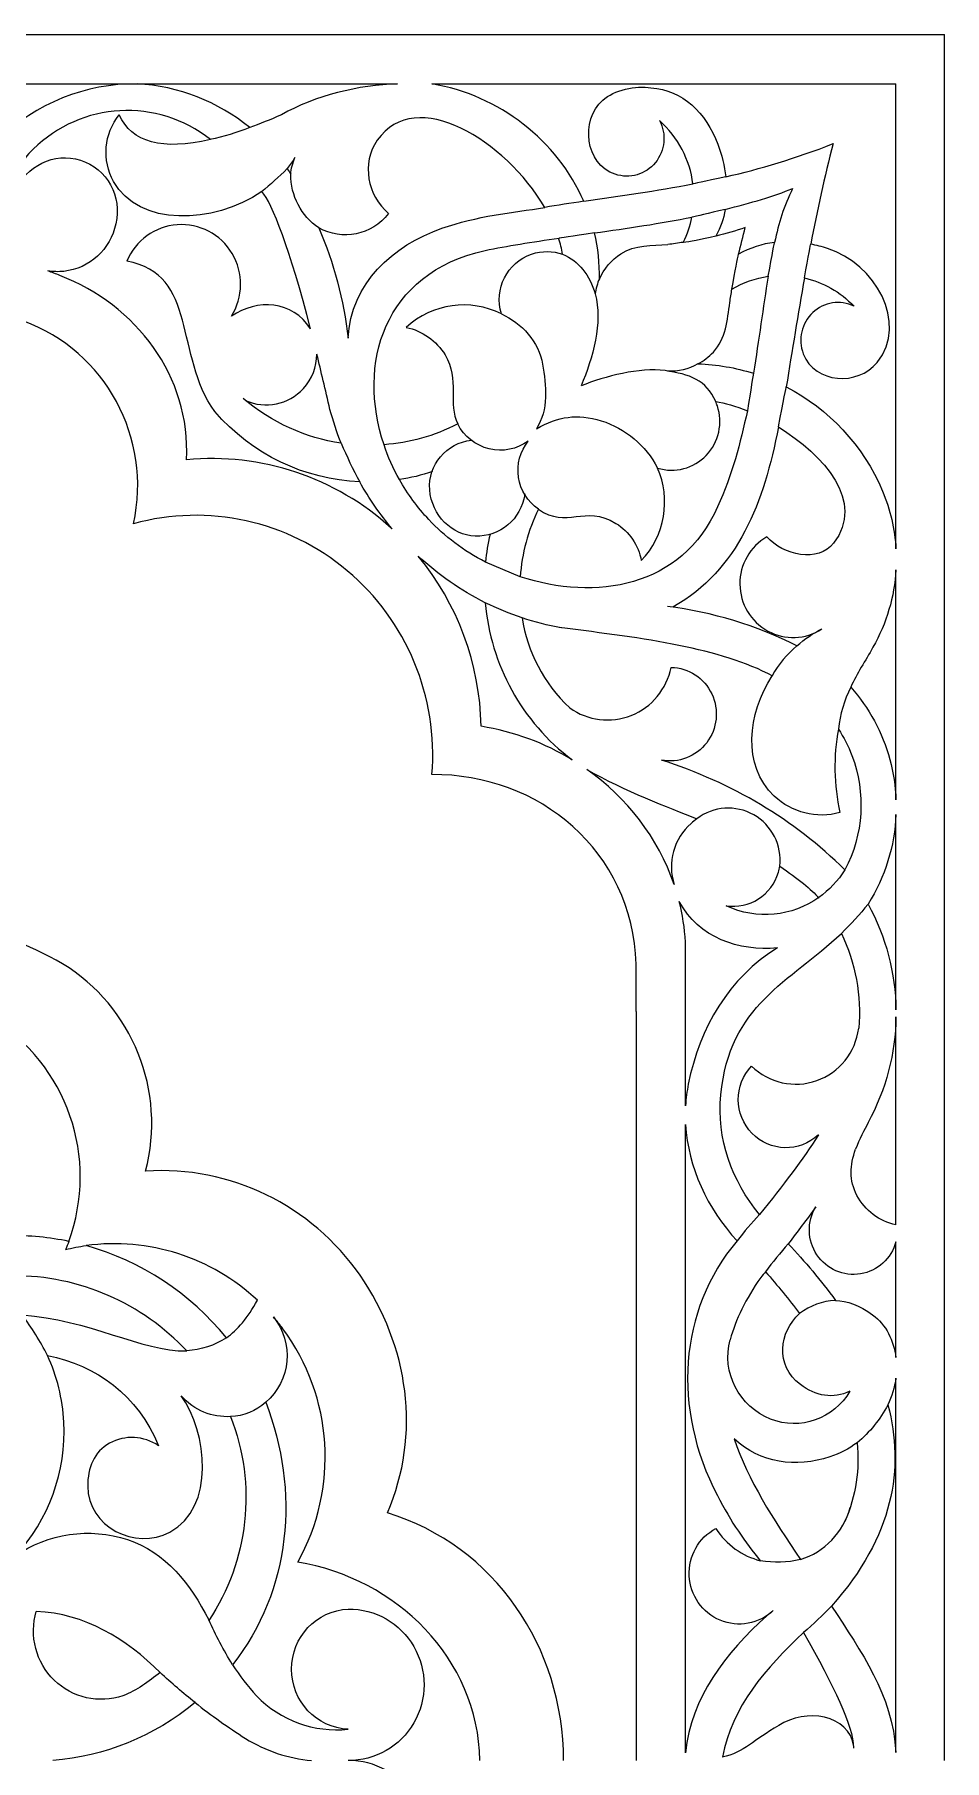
# Model space of a CAD drawing. Header units: millimetres. Extents: x -246 to 355, y -193 to 290.
# Drawn here: x 67.6 to 119.8, y -81.5 to 17.5 of the extents above; entities that cross this region are included whole.
import ezdxf

# ---------------------------------------------------------------- set-up
doc = ezdxf.new("R2010")
doc.units = ezdxf.units.MM
doc.header["$MEASUREMENT"] = 0
doc.layers.add('layer 1', color=7, linetype='Continuous')

msp = doc.modelspace()

# ---------------------------------------------------------------- linework, layer by layer
at = {"layer": 'layer 1', "color": 250, "lineweight": 9}
for points in [[(49.8001, 17.5243), (49.8001, 17.5243), (119.8114, 17.5243), (119.8114, 17.5243)], [(119.8114, -81.4749), (119.8114, -81.4749), (119.8114, 17.5243), (119.8114, 17.5243)], [(64.1311, 14.6922), (64.1311, 14.6922), (88.4579, 14.6922), (88.4579, 14.6922)], [(90.4212, 14.6922), (90.4212, 14.6922), (117.0308, 14.6922), (117.0308, 14.6922)], [(99.1378, 7.9569), (97.6097, 11.4267), (94.2805, 14.0573), (90.4212, 14.6922)], [(117.0308, -11.9823), (117.0308, -11.9823), (117.0308, 14.6922), (117.0308, 14.6922)], [(77.7272, 11.5012), (74.96, 10.8577), (73.2153, 11.33), (72.4931, 12.9181)], [(107.2786, 9.3609), (109.2351, 9.8153), (111.26, 10.4122), (113.4223, 11.2656)], [(113.4223, 11.2656), (112.9299, 9.367), (112.5139, 7.439), (112.1415, 5.4996)], [(82.5693, 10.4722), (82.4352, 10.2486), (82.2846, 10.0346), (82.1198, 9.8309)], [(82.3278, 9.5066), (82.3571, 9.8349), (82.4371, 10.1609), (82.5693, 10.4722)], [(82.1315, 9.8135), (82.1276, 9.8193), (82.1236, 9.8252), (82.1198, 9.8309)], [(82.1315, 9.8135), (82.1978, 9.7117), (82.2632, 9.6093), (82.3277, 9.5066)], [(99.1378, 7.9569), (101.2284, 8.2645), (103.2831, 8.5484), (105.3933, 8.9596)], [(83.4663, 0.6343), (82.3046, 5.1946), (81.2477, 7.865), (80.68, 8.5216)], [(99.7495, 6.142), (101.6055, 6.4071), (103.5526, 6.6897), (105.3323, 7.0539)], [(104.8333, 5.6039), (105.0772, 6.0923), (105.234, 6.5365), (105.3323, 7.0539)], [(107.2374, 7.4912), (107.1443, 6.942), (106.9812, 6.4764), (106.7096, 5.9646)], [(100.0262, 3.4854), (100.051, 4.3957), (99.9537, 5.286), (99.7495, 6.142)], [(97.9119, 4.9226), (97.8625, 5.2257), (97.7874, 5.5325), (97.6893, 5.8401)], [(104.8333, 5.6039), (104.5396, 5.558), (104.2448, 5.5156), (103.949, 5.4754)], [(110.0694, 5.5974), (109.3533, 5.5143), (108.6573, 5.2984), (108.0106, 4.9204)], [(69.0927, 3.7045), (68.8718, 3.7915), (68.6433, 3.8786), (68.4081, 3.9662)], [(77.9737, -4.1002), (75.658, -0.8877), (77.0224, 3.788), (72.936, 4.5196)], [(76.3528, -6.8642), (76.6023, -2.0771), (73.4661, 2.0103), (69.0927, 3.7045)], [(107.6222, 2.9195), (108.2693, 3.2952), (108.9996, 3.5585), (109.7052, 3.6587)], [(109.7052, 3.6587), (109.4067, 1.8652), (109.1797, 0.0057), (108.8527, -1.9063)], [(111.7843, 3.5677), (111.412, 1.4821), (111.0772, -0.6099), (110.7393, -2.6865)], [(107.505, 2.1492), (107.5411, 2.4064), (107.5803, 2.6633), (107.6222, 2.9195)], [(73.3154, -10.537), (74.4015, -5.6133), (71.7056, -0.6392), (67.0184, 1.0811)], [(84.5763, -3.9783), (84.3171, -2.8485), (84.0679, -1.7953), (83.8289, -0.8185)], [(105.6728, -1.3651), (106.7688, -1.3998), (107.8367, -1.5857), (108.8527, -1.9063)], [(85.2197, -5.9132), (83.1901, -5.6122), (81.2382, -4.7487), (79.6035, -3.3507)], [(106.6982, -3.533), (107.2138, -3.6023), (107.8406, -3.7889), (108.5089, -4.0687)], [(86.2819, -8.1367), (83.1418, -8.0004), (80.12, -6.5853), (77.9737, -4.1002)], [(85.2197, -5.9132), (84.9703, -5.284), (84.7551, -4.6381), (84.5763, -3.9783)], [(91.9024, -4.8158), (90.549, -5.5126), (89.1349, -5.8933), (87.6779, -6.0023)], [(110.2896, -4.9871), (109.4644, -9.2797), (108.0133, -13.1863), (104.2408, -15.325)], [(90.4557, -7.5478), (89.8333, -7.7562), (89.2021, -7.9092), (88.5684, -8.0085)], [(88.1501, -10.8323), (87.4491, -9.9979), (86.823, -9.0948), (86.2819, -8.1367)], [(95.7473, -8.8237), (95.7459, -8.8352), (95.7443, -8.8466), (95.7428, -8.858)], [(96.5303, -9.6968), (95.9337, -10.928), (95.5823, -12.251), (95.4865, -13.5762)], [(93.7543, -11.1504), (93.6338, -11.6782), (93.5481, -12.2084), (93.496, -12.7379)], [(93.2436, -22.1549), (93.179, -18.5584), (91.8927, -15.1186), (89.638, -12.3951)], [(93.4819, -15.0649), (92.0776, -14.3627), (90.7865, -13.4594), (89.638, -12.3951)], [(117.0308, -13.1778), (116.9398, -14.723), (116.4957, -16.2465), (115.7064, -17.6213)], [(117.0308, -26.3683), (117.0308, -26.3683), (117.0308, -13.1779), (117.0308, -13.1779)], [(93.4819, -15.0649), (93.7855, -18.595), (95.5601, -21.9028), (98.4742, -24.0806)], [(111.3551, -17.5441), (109.0357, -16.3786), (106.5023, -15.5995), (103.9312, -15.2849)], [(97.8369, -16.5004), (97.0675, -16.3668), (96.3177, -16.1775), (95.5911, -15.9368)], [(95.5911, -15.9368), (95.9093, -17.8684), (96.8091, -19.6871), (98.3247, -21.0973)], [(109.9748, -19.2767), (106.9082, -17.662), (102.7513, -17.1163), (97.726, -16.4957)], [(111.3551, -17.5441), (111.7984, -17.1454), (112.2789, -16.8135), (112.7801, -16.5719)], [(115.7064, -17.6213), (115.2911, -18.4167), (114.7765, -19.1108), (114.4437, -19.9126)], [(98.4742, -24.0806), (96.8978, -23.1226), (95.121, -22.4575), (93.2436, -22.1549)], [(104.3135, -31.2332), (103.3957, -28.5393), (101.6071, -26.2533), (99.306, -24.6264)], [(99.306, -24.6264), (101.4788, -25.8745), (103.942, -26.7851), (105.6153, -27.4684)], [(114.1043, -30.3917), (111.1654, -27.4987), (107.6588, -25.4001), (103.5845, -24.0955)], [(102.1335, -35.7968), (101.9526, -29.318), (96.5523, -24.8615), (90.4284, -24.9282)], [(117.0308, -27.2066), (116.9581, -29.0177), (116.4138, -30.7963), (115.4281, -32.3525)], [(117.0308, -38.4235), (117.0308, -38.4235), (117.0308, -27.2067), (117.0308, -27.2067)], [(110.3737, -30.1772), (111.432, -30.8979), (112.1686, -31.5195), (112.6227, -32.0033)], [(104.9672, -34.5315), (104.9159, -33.7292), (104.7911, -32.9495), (104.5999, -32.1974)], [(110.2414, -34.8653), (108.0171, -35.0779), (105.7147, -34.2924), (104.5999, -32.1974)], [(115.4281, -32.3525), (116.4586, -34.2291), (116.9989, -36.3181), (117.0308, -38.4235)], [(104.9672, -43.919), (104.9672, -43.919), (104.9672, -34.5315), (104.9672, -34.5315)], [(113.9023, -34.0312), (114.715, -35.725), (115.055, -37.6083), (114.8936, -39.4735)], [(74.0064, -47.6705), (75.2101, -43.0773), (73.2704, -38.2318), (69.2466, -35.7808)], [(102.1335, -38.5228), (102.1335, -38.5228), (102.1335, -35.7968), (102.1335, -35.7968)], [(102.1335, -38.5228), (102.1335, -38.5228), (102.1335, -81.4749), (102.1335, -81.4749)], [(69.5987, -51.7005), (71.3658, -46.9258), (69.5106, -41.516), (65.135, -38.8915)], [(117.0308, -38.8218), (116.9992, -40.9022), (116.4708, -42.9866), (115.4285, -44.8863)], [(117.0308, -50.7513), (117.0308, -50.7513), (117.0308, -38.8217), (117.0308, -38.8217)], [(104.9672, -81.034), (104.9672, -81.034), (104.9672, -44.9885), (104.9672, -44.9885)], [(104.9672, -44.9886), (105.1084, -47.4527), (106.2128, -49.8237), (107.9169, -51.667)], [(115.4285, -44.8863), (115.2479, -45.2981), (114.9203, -45.8637), (114.7173, -46.4086)], [(112.5856, -45.5884), (111.7004, -46.9878), (110.5611, -48.4898), (109.2118, -50.1598)], [(112.4279, -49.7158), (111.9252, -50.4273), (111.3998, -51.1334), (110.8532, -51.834)], [(80.418, -55.0794), (77.7848, -52.6182), (74.183, -51.4532), (70.5982, -51.9442)], [(78.6469, -57.2336), (76.5687, -54.6734), (73.7528, -52.8238), (70.5982, -51.9442)], [(107.9169, -51.667), (104.5611, -55.6575), (104.1843, -61.3101), (106.7933, -66.2669)], [(110.8532, -51.834), (111.8098, -52.8585), (112.7328, -53.945), (113.5589, -55.0843)], [(117.0308, -58.356), (117.0308, -58.356), (117.0308, -51.7257), (117.0308, -51.7257)], [(109.5514, -53.4452), (109.4613, -53.553), (109.3707, -53.6608), (109.2797, -53.7684)], [(109.5514, -53.4452), (110.2419, -54.2276), (110.9009, -55.0286), (111.5048, -55.8454)], [(109.2797, -53.7684), (108.4081, -55.0016), (107.8418, -56.1894), (107.522, -57.3426)], [(78.6469, -57.2336), (79.2727, -56.7783), (79.8621, -56.0858), (80.418, -55.0794)], [(66.9322, -55.9227), (70.697, -56.1446), (73.7936, -58.0384), (76.3678, -57.9806)], [(81.3322, -56.0322), (82.5334, -57.5104), (82.3384, -59.6907), (80.8944, -60.9268)], [(117.0308, -59.5483), (116.9482, -60.0867), (116.7908, -60.6016), (116.569, -61.0808)], [(117.0308, -81.0145), (117.0308, -81.0145), (117.0308, -59.5482), (117.0308, -59.5482)], [(78.8777, -61.7481), (77.84, -61.8135), (76.7854, -61.4065), (76.0511, -60.553)], [(80.8944, -60.9268), (82.8576, -66.0055), (82.3569, -71.7426), (78.9923, -75.9808)], [(116.569, -61.0808), (117.5229, -64.6945), (116.9066, -68.6064), (113.3356, -72.6153)], [(78.8777, -61.7481), (80.4164, -65.6635), (79.9027, -70.035), (77.6384, -73.4395)], [(107.7552, -63.0332), (108.5297, -65.377), (110.0056, -67.6443), (111.5577, -69.9495)], [(114.7993, -63.2535), (114.9521, -64.7449), (114.7556, -66.2573), (114.0971, -67.7765)], [(106.7933, -66.2669), (107.5659, -67.8022), (108.3988, -68.983), (109.2537, -70.0153)], [(97.9721, -81.4749), (97.9764, -74.9856), (94.0089, -69.1477), (87.8691, -67.2712)], [(111.5577, -69.9495), (112.9335, -69.5167), (114.0172, -68.4012), (114.4051, -66.9671)], [(93.1753, -81.4749), (93.0744, -75.6232), (88.3786, -71.0178), (82.7297, -70.1007)], [(74.8656, -76.4529), (72.8786, -74.4828), (70.5212, -73.0409), (67.7383, -72.9225)], [(109.6362, -73.1723), (107.2638, -75.2992), (105.2796, -77.8638), (104.9672, -81.034)], [(109.9946, -72.8817), (109.8776, -72.9786), (109.7581, -73.0754), (109.6362, -73.1723)], [(113.3356, -72.6153), (115.0513, -75.2708), (116.8184, -77.6708), (117.0308, -81.0145)], [(77.6251, -73.4079), (77.6296, -73.4184), (77.6339, -73.429), (77.6384, -73.4395)], [(111.7337, -74.1341), (109.5922, -76.142), (107.5993, -78.4157), (107.0847, -81.2811)], [(111.7337, -74.1341), (113.4755, -77.2359), (114.5773, -79.4698), (114.5946, -80.7604)], [(74.8462, -76.4338), (74.1737, -76.9519), (73.5035, -77.474), (72.7094, -77.7587)], [(76.846, -78.1553), (74.4901, -80.1058), (71.6366, -81.2465), (68.6976, -81.4749)], [(76.846, -78.1553), (77.7725, -78.8909), (78.7374, -79.5768), (79.7366, -80.2099)], [(79.7366, -80.2099), (80.8813, -80.9239), (82.1751, -81.3571), (83.5148, -81.4749)], [(85.7329, -81.4749), (85.7329, -81.4749), (85.6261, -81.4749), (85.6261, -81.4749)]]:
    msp.add_open_spline(points, degree=3, dxfattribs=at)
for points, knots in [([(79.9754, 12.1862), (78.1635, 13.6784), (75.9088, 14.5723), (73.5211, 14.6922), (73.5211, 14.6922), (70.568, 14.7201), (67.722, 13.5753), (65.5942, 11.5034)], [0, 0, 0, 0, 0.3333333, 0.3333333, 0.3333333, 0.3333333, 1, 1, 1, 1]), ([(77.7272, 11.5012), (74.6776, 13.9194), (70.3297, 13.6799), (67.5574, 10.9412), (67.5574, 10.9412), (66.8637, 10.3337), (66.4932, 9.4312), (66.5573, 8.5052), (66.5573, 8.5052), (67.1334, 10.0056), (68.762, 10.7957), (70.279, 10.3105), (70.279, 10.3105), (71.7959, 9.8253), (72.6798, 8.2317), (72.2987, 6.6688), (72.2987, 6.6688), (72.0009, 5.1992), (70.7953, 4.0948), (69.3206, 3.9405), (69.3206, 3.9405), (69.007, 3.9076), (68.7018, 3.918), (68.408, 3.9662)], [0, 0, 0, 0, 0.1428571, 0.1428571, 0.1428571, 0.1428571, 0.2857143, 0.2857143, 0.2857143, 0.2857143, 0.4285714, 0.4285714, 0.4285714, 0.4285714, 0.5714286, 0.5714286, 0.5714286, 0.5714286, 0.7142857, 0.7142857, 0.7142857, 0.7142857, 1, 1, 1, 1]), ([(88.4579, 14.6922), (86.2353, 14.6314), (83.7277, 14.0224), (81.7905, 12.9181), (81.7905, 12.9181), (81.1541, 12.6399), (80.549, 12.3959), (79.9754, 12.1862)], [0, 0, 0, 0, 0.3333333, 0.3333333, 0.3333333, 0.3333333, 1, 1, 1, 1]), ([(96.8911, 7.6022), (94.6402, 11.4582), (89.5037, 14.6175), (87.2929, 11.4569), (87.2929, 11.4569), (86.3716, 10.1396), (86.7207, 8.3002), (87.9394, 7.2591), (87.9394, 7.2591), (86.9755, 6.0097), (85.2713, 5.6854), (83.9401, 6.4309)], [0, 0, 0, 0, 0.25, 0.25, 0.25, 0.25, 0.5, 0.5, 0.5, 0.5, 1, 1, 1, 1]), ([(105.3933, 8.9595), (105.2121, 10.3238), (104.5555, 11.6398), (103.469, 12.5901), (103.469, 12.5901), (103.8876, 11.8134), (103.7949, 10.8567), (103.2353, 10.1769), (103.2353, 10.1769), (102.6756, 9.4971), (101.7625, 9.232), (100.9317, 9.5079), (100.9317, 9.5079), (99.1957, 10.0847), (98.9352, 12.5855), (100.2152, 13.7572), (100.2152, 13.7572), (100.8559, 14.3437), (102.1223, 14.6166), (102.9829, 14.4688), (102.9829, 14.4688), (104.7928, 14.3544), (106.1417, 13.0382), (106.815, 11.2351), (106.815, 11.2351), (107.0355, 10.6447), (107.1989, 9.9743), (107.2786, 9.3609)], [0, 0, 0, 0, 0.125, 0.125, 0.125, 0.125, 0.25, 0.25, 0.25, 0.25, 0.375, 0.375, 0.375, 0.375, 0.5, 0.5, 0.5, 0.5, 0.625, 0.625, 0.625, 0.625, 0.75, 0.75, 0.75, 0.75, 1, 1, 1, 1]), ([(80.68, 8.5216), (77.8708, 6.61), (73.6086, 6.4991), (72.1723, 9.0905), (72.1723, 9.0905), (71.4949, 10.3125), (71.622, 11.8289), (72.4931, 12.9181)], [0, 0, 0, 0, 0.3333333, 0.3333333, 0.3333333, 0.3333333, 1, 1, 1, 1]), ([(107.2374, 7.4912), (108.6996, 7.87), (110.0428, 8.2381), (111.1043, 8.6979), (111.1043, 8.6979), (110.6008, 7.6684), (110.3115, 6.7273), (110.0694, 5.5974)], [0, 0, 0, 0, 0.3333333, 0.3333333, 0.3333333, 0.3333333, 1, 1, 1, 1]), ([(83.9401, 6.4309), (84.8004, 4.4244), (85.3663, 2.2939), (85.6135, 0.1069), (85.6135, 0.1069), (85.7965, 3.2499), (88.1686, 5.4222), (90.9937, 6.4125), (90.9937, 6.4125), (93.0068, 7.1181), (95.0159, 7.3117), (96.8911, 7.6022)], [0, 0, 0, 0, 0.25, 0.25, 0.25, 0.25, 0.5, 0.5, 0.5, 0.5, 1, 1, 1, 1]), ([(83.4663, 0.6343), (82.4227, 2.2859), (80.4167, 2.3648), (78.9368, 1.3714), (78.9368, 1.3714), (79.6146, 2.4667), (79.6267, 3.8544), (78.9681, 4.9615), (78.9681, 4.9615), (78.3095, 6.0686), (77.0918, 6.7074), (75.818, 6.6141), (75.818, 6.6141), (74.5441, 6.5207), (73.4302, 5.7111), (72.936, 4.5196)], [0, 0, 0, 0, 0.2, 0.2, 0.2, 0.2, 0.4, 0.4, 0.4, 0.4, 0.6, 0.6, 0.6, 0.6, 1, 1, 1, 1]), ([(108.0106, 4.9204), (108.1266, 5.4361), (108.2544, 5.9492), (108.3939, 6.4592), (108.3939, 6.4592), (107.8393, 6.2603), (107.2773, 6.0992), (106.7095, 5.9646)], [0, 0, 0, 0, 0.3333333, 0.3333333, 0.3333333, 0.3333333, 1, 1, 1, 1]), ([(87.6779, -6.0023), (86.1326, -1.3964), (87.6187, 3.8364), (93.4803, 5.141), (93.4803, 5.141), (94.7118, 5.3992), (96.1691, 5.6219), (97.7251, 5.8453)], [0, 0, 0, 0, 0.3333333, 0.3333333, 0.3333333, 0.3333333, 1, 1, 1, 1]), ([(94.4047, 1.4992), (93.971, 2.9289), (94.7397, 4.4485), (96.1397, 4.9286), (96.1397, 4.9286), (96.7372, 5.1335), (97.3574, 5.1174), (97.9119, 4.9226)], [0, 0, 0, 0, 0.3333333, 0.3333333, 0.3333333, 0.3333333, 1, 1, 1, 1]), ([(100.0262, 3.4854), (100.2867, 4.0796), (100.7144, 4.5912), (101.2643, 4.9508), (101.2643, 4.9508), (102.0594, 5.4705), (103.0446, 5.4063), (103.949, 5.4754)], [0, 0, 0, 0, 0.3333333, 0.3333333, 0.3333333, 0.3333333, 1, 1, 1, 1]), ([(111.7843, 3.5677), (112.8401, 3.3224), (113.8324, 2.7731), (114.6247, 1.9394), (114.6247, 1.9394), (113.8358, 2.3212), (112.8966, 2.1768), (112.2553, 1.5754), (112.2553, 1.5754), (111.614, 0.974), (111.4007, 0.0372), (111.7171, -0.7875), (111.7171, -0.7875), (112.3785, -2.5109), (114.8604, -2.6415), (115.949, -1.2862), (115.949, -1.2862), (117.7845, 0.9991), (115.8088, 4.379), (113.11, 5.2483), (113.11, 5.2483), (112.7905, 5.3513), (112.4667, 5.4359), (112.1415, 5.4996)], [0, 0, 0, 0, 0.1428571, 0.1428571, 0.1428571, 0.1428571, 0.2857143, 0.2857143, 0.2857143, 0.2857143, 0.4285714, 0.4285714, 0.4285714, 0.4285714, 0.5714286, 0.5714286, 0.5714286, 0.5714286, 0.7142857, 0.7142857, 0.7142857, 0.7142857, 1, 1, 1, 1]), ([(94.4047, 1.4992), (92.6291, 2.3902), (90.4559, 2.114), (88.9473, 0.7251), (88.9473, 0.7251), (89.8767, 0.5378), (90.686, -0.0349), (91.1788, -0.854), (91.1788, -0.854), (92.031, -2.2705), (91.3155, -3.6703), (91.9024, -4.8158)], [0, 0, 0, 0, 0.25, 0.25, 0.25, 0.25, 0.5, 0.5, 0.5, 0.5, 1, 1, 1, 1]), ([(105.6693, -1.3669), (105.9965, -1.1937), (106.2978, -0.9669), (106.5597, -0.6915), (106.5597, -0.6915), (107.279, 0.0645), (107.3665, 1.1443), (107.505, 2.1492)], [0, 0, 0, 0, 0.3333333, 0.3333333, 0.3333333, 0.3333333, 1, 1, 1, 1]), ([(79.7316, -3.4586), (80.8703, -3.981), (82.2117, -3.7062), (83.0598, -2.7767), (83.0598, -2.7767), (83.5589, -2.2298), (83.821, -1.5286), (83.8289, -0.8185)], [0, 0, 0, 0, 0.3333333, 0.3333333, 0.3333333, 0.3333333, 1, 1, 1, 1]), ([(110.7393, -2.6865), (113.1657, -3.9445), (115.1434, -6.0313), (116.262, -8.6642), (116.262, -8.6642), (116.7091, -9.7314), (116.9644, -10.8539), (117.0308, -11.9823)], [0, 0, 0, 0, 0.3333333, 0.3333333, 0.3333333, 0.3333333, 1, 1, 1, 1]), ([(103.3639, -7.3456), (104.356, -7.6506), (105.4334, -7.3688), (106.155, -6.6156), (106.155, -6.6156), (106.8768, -5.8623), (107.1216, -4.7641), (106.7896, -3.7702), (106.7896, -3.7702), (106.7625, -3.6893), (106.7319, -3.6101), (106.6982, -3.533)], [0, 0, 0, 0, 0.25, 0.25, 0.25, 0.25, 0.5, 0.5, 0.5, 0.5, 1, 1, 1, 1]), ([(108.5089, -4.0687), (108.1058, -5.8768), (107.6488, -7.7435), (106.8012, -9.5624), (106.8012, -9.5624), (104.76, -14.2145), (99.785, -14.9924), (95.4865, -13.5762)], [0, 0, 0, 0, 0.3333333, 0.3333333, 0.3333333, 0.3333333, 1, 1, 1, 1]), ([(110.2896, -4.987), (112.9247, -6.6056), (115.2847, -9.2824), (113.4519, -11.6553), (113.4519, -11.6553), (112.5887, -12.7727), (110.5461, -12.3625), (109.6316, -11.2876), (109.6316, -11.2876), (108.6644, -11.84), (108.0703, -12.8806), (108.0806, -14.0043), (108.0806, -14.0043), (108.091, -15.128), (108.7042, -16.1572), (109.6815, -16.6912), (109.6815, -16.6912), (110.6588, -17.2251), (111.8457, -17.1795), (112.7801, -16.5719)], [0, 0, 0, 0, 0.1666667, 0.1666667, 0.1666667, 0.1666667, 0.3333333, 0.3333333, 0.3333333, 0.3333333, 0.5, 0.5, 0.5, 0.5, 0.6666667, 0.6666667, 0.6666667, 0.6666667, 1, 1, 1, 1]), ([(88.1501, -10.8323), (88.1317, -10.8155), (88.1132, -10.7986), (88.0947, -10.7819), (88.0947, -10.7819), (84.8896, -7.8805), (80.6349, -6.4608), (76.3528, -6.8642)], [0, 0, 0, 0, 0.3333333, 0.3333333, 0.3333333, 0.3333333, 1, 1, 1, 1]), ([(96.5303, -9.6968), (98.1489, -10.8579), (99.1772, -9.4061), (100.974, -10.5171), (100.974, -10.5171), (101.7367, -10.9887), (102.2659, -11.7654), (102.4303, -12.6543), (102.4303, -12.6543), (103.7986, -11.2125), (104.128, -9.1078), (103.3639, -7.3456)], [0, 0, 0, 0, 0.25, 0.25, 0.25, 0.25, 0.5, 0.5, 0.5, 0.5, 1, 1, 1, 1]), ([(93.496, -12.7379), (92.2573, -12.0943), (91.1391, -11.2652), (90.2496, -10.3008), (90.2496, -10.3008), (89.5928, -9.605), (89.0292, -8.8304), (88.5684, -8.0085)], [0, 0, 0, 0, 0.3333333, 0.3333333, 0.3333333, 0.3333333, 1, 1, 1, 1]), ([(90.4284, -24.9282), (90.7909, -20.4607), (88.9781, -16.0949), (85.571, -13.2298), (85.571, -13.2298), (82.1638, -10.3645), (77.5902, -9.3596), (73.3154, -10.537)], [0, 0, 0, 0, 0.3333333, 0.3333333, 0.3333333, 0.3333333, 1, 1, 1, 1]), ([(98.3247, -21.0973), (99.3536, -21.8356), (100.6814, -21.9981), (101.8546, -21.5294), (101.8546, -21.5294), (103.0277, -21.0606), (103.8875, -20.0241), (104.1402, -18.7737), (104.1402, -18.7737), (105.1394, -18.7979), (106.0404, -19.3882), (106.471, -20.3008), (106.471, -20.3008), (106.9017, -21.2134), (106.7889, -22.2934), (106.1793, -23.0948), (106.1793, -23.0948), (105.5697, -23.8963), (104.5667, -24.283), (103.5845, -24.0955)], [0, 0, 0, 0, 0.1666667, 0.1666667, 0.1666667, 0.1666667, 0.3333333, 0.3333333, 0.3333333, 0.3333333, 0.5, 0.5, 0.5, 0.5, 0.6666667, 0.6666667, 0.6666667, 0.6666667, 1, 1, 1, 1]), ([(113.7319, -22.3121), (113.4406, -23.8811), (113.4625, -25.5109), (113.8173, -27.1031), (113.8173, -27.1031), (112.4865, -27.4721), (111.0618, -27.1141), (110.0562, -26.1579), (110.0562, -26.1579), (108.1751, -24.3691), (108.5444, -21.4739), (109.9311, -19.2537)], [0, 0, 0, 0, 0.25, 0.25, 0.25, 0.25, 0.5, 0.5, 0.5, 0.5, 1, 1, 1, 1]), ([(114.4437, -19.9126), (115.484, -21.0895), (116.2554, -22.5058), (116.677, -24.0629), (116.677, -24.0629), (116.8826, -24.8222), (116.9998, -25.5956), (117.0308, -26.3683)], [0, 0, 0, 0, 0.3333333, 0.3333333, 0.3333333, 0.3333333, 1, 1, 1, 1]), ([(113.7319, -22.3121), (114.0404, -22.7856), (114.3005, -23.2953), (114.5048, -23.8343), (114.5048, -23.8343), (115.3165, -25.9755), (115.1704, -28.3679), (114.1043, -30.3917)], [0, 0, 0, 0, 0.3333333, 0.3333333, 0.3333333, 0.3333333, 1, 1, 1, 1]), ([(69.2466, -35.7808), (67.2996, -34.6571), (65.1856, -33.8597), (62.9866, -33.4198), (62.9866, -33.4198), (60.3572, -32.5653), (57.8436, -31.3818), (55.5043, -29.8969), (55.5043, -29.8969), (54.035, -28.8133), (52.7662, -27.2155), (51.9205, -25.587)], [0, 0, 0, 0, 0.25, 0.25, 0.25, 0.25, 0.5, 0.5, 0.5, 0.5, 1, 1, 1, 1]), ([(105.6153, -27.4684), (105.499, -27.5467), (105.3867, -27.6332), (105.2794, -27.7277), (105.2794, -27.7277), (104.2937, -28.5956), (103.9137, -29.9745), (104.3135, -31.2332)], [0, 0, 0, 0, 0.3333333, 0.3333333, 0.3333333, 0.3333333, 1, 1, 1, 1]), ([(112.6039, -31.9834), (111.0803, -33.0494), (109.0652, -33.2796), (107.2887, -32.4529), (107.2887, -32.4529), (108.6234, -32.6553), (109.9026, -31.836), (110.2929, -30.529), (110.2929, -30.529), (110.3278, -30.4122), (110.3546, -30.2947), (110.3737, -30.1772)], [0, 0, 0, 0, 0.25, 0.25, 0.25, 0.25, 0.5, 0.5, 0.5, 0.5, 1, 1, 1, 1]), ([(109.2118, -50.1598), (107.6115, -48.2286), (106.7476, -45.8068), (106.9876, -43.2941), (106.9876, -43.2941), (107.4809, -38.1305), (110.9059, -36.8461), (113.9023, -34.0312)], [0, 0, 0, 0, 0.3333333, 0.3333333, 0.3333333, 0.3333333, 1, 1, 1, 1]), ([(110.2414, -34.8653), (107.4627, -36.5607), (105.7629, -39.4609), (105.1249, -42.68), (105.1249, -42.68), (105.0431, -43.0926), (104.9911, -43.5063), (104.9672, -43.919)], [0, 0, 0, 0, 0.3333333, 0.3333333, 0.3333333, 0.3333333, 1, 1, 1, 1]), ([(112.5856, -45.5884), (111.5015, -46.6081), (109.812, -46.5694), (108.7747, -45.5009), (108.7747, -45.5009), (107.7374, -44.4325), (107.7293, -42.7227), (108.7564, -41.6443), (108.7564, -41.6443), (109.744, -42.6147), (111.1888, -42.9373), (112.4883, -42.4776), (112.4883, -42.4776), (113.7878, -42.0177), (114.719, -40.8546), (114.8937, -39.4729)], [0, 0, 0, 0, 0.2, 0.2, 0.2, 0.2, 0.4, 0.4, 0.4, 0.4, 0.6, 0.6, 0.6, 0.6, 1, 1, 1, 1]), ([(117.0308, -50.7513), (116.0725, -50.5561), (115.2513, -49.9358), (114.7941, -49.0616), (114.7941, -49.0616), (114.3368, -48.1874), (114.3845, -47.351), (114.7173, -46.4086)], [0, 0, 0, 0, 0.3333333, 0.3333333, 0.3333333, 0.3333333, 1, 1, 1, 1]), ([(87.8691, -67.2712), (89.8262, -62.7708), (89.0888, -57.6758), (86.3031, -53.6472), (86.3031, -53.6472), (83.5175, -49.6186), (78.8557, -47.3528), (74.0064, -47.6705)], [0, 0, 0, 0, 0.3333333, 0.3333333, 0.3333333, 0.3333333, 1, 1, 1, 1]), ([(117.0308, -51.7257), (116.7659, -52.6866), (115.9734, -53.404), (115.0004, -53.5642), (115.0004, -53.5642), (114.0273, -53.7244), (113.0509, -53.2981), (112.4985, -52.4717), (112.4985, -52.4717), (111.9463, -51.6455), (111.9187, -50.5698), (112.4279, -49.7158)], [0, 0, 0, 0, 0.25, 0.25, 0.25, 0.25, 0.5, 0.5, 0.5, 0.5, 1, 1, 1, 1]), ([(69.5987, -51.7005), (68.4941, -51.4695), (67.3544, -51.3555), (66.196, -51.3693), (66.196, -51.3693), (64.7894, -51.386), (63.4394, -51.597), (62.1583, -51.978)], [0, 0, 0, 0, 0.3333333, 0.3333333, 0.3333333, 0.3333333, 1, 1, 1, 1]), ([(76.3678, -57.9807), (73.8171, -55.2583), (70.2261, -53.6515), (66.3892, -53.6737), (66.3892, -53.6737), (65.7987, -53.6772), (65.2198, -53.7211), (64.6534, -53.803)], [0, 0, 0, 0, 0.3333333, 0.3333333, 0.3333333, 0.3333333, 1, 1, 1, 1]), ([(113.5589, -55.0843), (114.221, -55.1072), (114.9477, -55.3536), (115.6911, -55.9085), (115.6911, -55.9085), (116.4671, -56.4877), (116.905, -57.3923), (117.0308, -58.3561)], [0, 0, 0, 0, 0.3333333, 0.3333333, 0.3333333, 0.3333333, 1, 1, 1, 1]), ([(82.7297, -70.1007), (85.1045, -65.8666), (84.7711, -60.6105), (81.8808, -56.7182), (81.8808, -56.7182), (81.7052, -56.4817), (81.5221, -56.2529), (81.3322, -56.0322)], [0, 0, 0, 0, 0.3333333, 0.3333333, 0.3333333, 0.3333333, 1, 1, 1, 1]), ([(114.3886, -60.2854), (113.443, -60.7815), (112.4097, -60.5589), (111.5545, -59.9165), (111.5545, -59.9165), (110.0649, -58.7975), (110.3489, -56.8994), (111.5048, -55.8454)], [0, 0, 0, 0, 0.3333333, 0.3333333, 0.3333333, 0.3333333, 1, 1, 1, 1]), ([(114.3886, -60.2854), (113.4728, -61.8755), (111.5394, -62.5682), (109.8277, -61.8901), (109.8277, -61.8901), (108.0543, -61.1877), (107.0118, -59.1991), (107.522, -57.3426)], [0, 0, 0, 0, 0.3333333, 0.3333333, 0.3333333, 0.3333333, 1, 1, 1, 1]), ([(66.5333, -69.7448), (68.4597, -67.6763), (69.4664, -64.9006), (69.3194, -62.0624), (69.3194, -62.0624), (69.2503, -60.7272), (68.9288, -59.4327), (68.3859, -58.2432)], [0, 0, 0, 0, 0.3333333, 0.3333333, 0.3333333, 0.3333333, 1, 1, 1, 1]), ([(68.3859, -58.2432), (71.1608, -58.795), (73.5874, -60.5304), (74.7453, -63.4201), (74.7453, -63.4201), (73.9092, -62.8492), (72.8296, -62.7934), (71.9404, -63.2749), (71.9404, -63.2749), (71.0512, -63.7564), (70.6835, -64.715), (70.6891, -65.7354), (70.6891, -65.7354), (70.7021, -68.0913), (73.4093, -69.434), (75.3972, -68.3781), (75.3972, -68.3781), (78.0275, -66.9809), (77.5492, -62.6352), (76.0511, -60.553)], [0, 0, 0, 0, 0.1666667, 0.1666667, 0.1666667, 0.1666667, 0.3333333, 0.3333333, 0.3333333, 0.3333333, 0.5, 0.5, 0.5, 0.5, 0.6666667, 0.6666667, 0.6666667, 0.6666667, 1, 1, 1, 1]), ([(114.7993, -63.2535), (114.3323, -63.5983), (113.8086, -63.8728), (113.2418, -64.0605), (113.2418, -64.0605), (111.3018, -64.7031), (109.2421, -64.4333), (107.7552, -63.0332)], [0, 0, 0, 0, 0.3333333, 0.3333333, 0.3333333, 0.3333333, 1, 1, 1, 1]), ([(66.5333, -69.7448), (68.4186, -68.4351), (70.799, -68.0881), (72.9729, -68.8061), (72.9729, -68.8061), (75.1469, -69.524), (76.6073, -71.3657), (77.6251, -73.4079)], [0, 0, 0, 0, 0.3333333, 0.3333333, 0.3333333, 0.3333333, 1, 1, 1, 1]), ([(109.9946, -72.8817), (109.1733, -73.6467), (107.9885, -73.8615), (106.9557, -73.4328), (106.9557, -73.4328), (105.9228, -73.0042), (105.2285, -72.0094), (105.1748, -70.8812), (105.1748, -70.8812), (105.121, -69.753), (105.7175, -68.6953), (106.7048, -68.168), (106.7048, -68.168), (107.3032, -69.1064), (108.2225, -69.7539), (109.2537, -70.0153)], [0, 0, 0, 0, 0.2, 0.2, 0.2, 0.2, 0.4, 0.4, 0.4, 0.4, 0.6, 0.6, 0.6, 0.6, 1, 1, 1, 1]), ([(72.7094, -77.7587), (71.3352, -78.2321), (69.8148, -77.89), (68.7685, -76.872), (68.7685, -76.872), (67.7221, -75.854), (67.3247, -74.3303), (67.7383, -72.9225)], [0, 0, 0, 0, 0.3333333, 0.3333333, 0.3333333, 0.3333333, 1, 1, 1, 1]), ([(78.9923, -75.9808), (79.406, -76.6102), (79.8651, -77.2097), (80.3663, -77.7739), (80.3663, -77.7739), (81.7456, -79.1801), (83.6778, -79.8822), (85.6262, -79.6852), (85.6262, -79.6852), (83.8066, -79.5982), (82.3756, -78.0803), (82.3756, -76.2373), (82.3756, -76.2373), (82.3756, -74.3942), (83.8066, -72.8764), (85.6262, -72.7893), (85.6262, -72.7893), (87.1723, -72.7699), (88.6093, -73.5934), (89.3879, -74.9451), (89.3879, -74.9451), (90.1666, -76.2967), (90.1666, -77.9676), (89.3879, -79.3192), (89.3879, -79.3192), (88.6093, -80.6708), (87.1723, -81.4943), (85.6262, -81.4749)], [0, 0, 0, 0, 0.125, 0.125, 0.125, 0.125, 0.25, 0.25, 0.25, 0.25, 0.375, 0.375, 0.375, 0.375, 0.5, 0.5, 0.5, 0.5, 0.625, 0.625, 0.625, 0.625, 0.75, 0.75, 0.75, 0.75, 1, 1, 1, 1]), ([(114.6131, -80.6667), (114.3606, -78.848), (111.8279, -78.4357), (110.3163, -79.4768), (110.3163, -79.4768), (108.8468, -80.2919), (108.3701, -81.0156), (107.057, -81.2876)], [0, 0, 0, 0, 0.3333333, 0.3333333, 0.3333333, 0.3333333, 1, 1, 1, 1]), ([(78.9921, -86.9704), (79.4059, -86.3409), (79.865, -85.7414), (80.3662, -85.1772), (80.3662, -85.1772), (81.7455, -83.7711), (83.6777, -83.0689), (85.6261, -83.2659), (85.6261, -83.2659), (83.8065, -83.3529), (82.3755, -84.8708), (82.3755, -86.7138), (82.3755, -86.7138), (82.3755, -88.5569), (83.8065, -90.0748), (85.6261, -90.1618), (85.6261, -90.1618), (87.1722, -90.1812), (88.6091, -89.3577), (89.3878, -88.006), (89.3878, -88.006), (90.1665, -86.6544), (90.1665, -84.9836), (89.3878, -83.6319), (89.3878, -83.6319), (88.6091, -82.2803), (87.1722, -81.4568), (85.6261, -81.4762)], [0, 0, 0, 0, 0.125, 0.125, 0.125, 0.125, 0.25, 0.25, 0.25, 0.25, 0.375, 0.375, 0.375, 0.375, 0.5, 0.5, 0.5, 0.5, 0.625, 0.625, 0.625, 0.625, 0.75, 0.75, 0.75, 0.75, 1, 1, 1, 1])]:
    msp.add_open_spline(points, degree=3, knots=knots, dxfattribs=at)
at = {"layer": 'layer 1', "color": 140, "lineweight": 9}
for points in [[(79.9754, 12.1862), (79.2272, 11.9095), (78.4824, 11.6472), (77.7, 11.495)], [(82.1198, 9.8309), (81.6554, 9.3609), (81.1654, 8.9175), (80.6521, 8.5027)], [(83.9401, 6.431), (82.9301, 7.1207), (82.3257, 8.2738), (82.3278, 9.5066)], [(107.2786, 9.3608), (106.0218, 9.0933), (105.3933, 8.9596), (105.3933, 8.9596)], [(99.1378, 7.9569), (98.3694, 7.8514), (97.6205, 7.7332), (96.8911, 7.6023)], [(107.2374, 7.4912), (106.2238, 7.2468), (105.5888, 7.101), (105.3323, 7.0539)], [(99.7495, 6.142), (98.3999, 5.9441), (97.7251, 5.8452), (97.7251, 5.8452)], [(106.7096, 5.9646), (105.816, 5.7456), (105.1906, 5.6254), (104.8333, 5.6039)], [(109.7052, 3.6587), (109.948, 4.9511), (110.0694, 5.5973), (110.0694, 5.5973)], [(111.7843, 3.5677), (112.0224, 4.8556), (112.1415, 5.4996), (112.1415, 5.4996)], [(107.6222, 2.9195), (107.8165, 4.0118), (107.9461, 4.6787), (108.0106, 4.9204)], [(100.0263, 3.5182), (99.9091, 3.2508), (99.8267, 2.9364), (99.7814, 2.6475)], [(105.6728, -1.3651), (105.0942, -1.6723), (104.5761, -1.8296), (103.9247, -1.7777)], [(108.8527, -1.9063), (108.6235, -3.3479), (108.5089, -4.0687), (108.5089, -4.0687)], [(110.2896, -4.9871), (110.5894, -3.4534), (110.7393, -2.6865), (110.7393, -2.6865)], [(85.2197, -5.9131), (85.5416, -6.6696), (85.8959, -7.4115), (86.2819, -8.1367)], [(88.5684, -8.0085), (88.1947, -7.3775), (87.8958, -6.7041), (87.6779, -6.0023)], [(95.4865, -13.5762), (95.4865, -13.5762), (93.496, -12.7379), (93.496, -12.7379)], [(95.5911, -15.9368), (94.8714, -15.6893), (94.167, -15.3981), (93.4819, -15.0649)], [(111.3551, -17.5441), (110.7815, -18.0215), (110.2989, -18.6009), (109.9311, -19.2538)], [(114.4437, -19.9126), (114.0611, -20.6606), (113.8197, -21.4744), (113.7319, -22.312)], [(114.1043, -30.3917), (113.7046, -31.0106), (113.1961, -31.5501), (112.6039, -31.9834)], [(115.4281, -32.3525), (114.9521, -32.9415), (114.4426, -33.502), (113.9023, -34.0312)], [(109.2118, -50.1598), (108.7544, -50.6389), (108.3222, -51.142), (107.9169, -51.667)], [(110.8532, -51.834), (110.3986, -52.3536), (109.9643, -52.8911), (109.5514, -53.4452)], [(113.5589, -55.0842), (112.8139, -55.1217), (112.0976, -55.3871), (111.5048, -55.8454)], [(68.3859, -58.2433), (67.9666, -57.4298), (67.4803, -56.6536), (66.9322, -55.9227)], [(78.6469, -57.2337), (77.9585, -57.6661), (77.1762, -57.9225), (76.3678, -57.9806)], [(80.8944, -60.9268), (80.3388, -61.4323), (79.6246, -61.7231), (78.8777, -61.7481)], [(116.569, -61.0808), (116.1258, -61.9156), (115.5245, -62.6539), (114.7993, -63.2535)], [(111.5577, -69.9496), (110.8024, -70.1317), (110.018, -70.1541), (109.2537, -70.0153)], [(113.3356, -72.6153), (112.829, -73.1504), (112.2943, -73.6574), (111.7337, -74.1341)], [(78.9923, -75.9808), (78.4851, -75.1522), (78.0285, -74.2929), (77.6251, -73.4079)], [(76.846, -78.1554), (76.1575, -77.6082), (75.4903, -77.0339), (74.8462, -76.4338)]]:
    msp.add_open_spline(points, degree=3, dxfattribs=at)
for points, knots in [([(97.9119, 4.9225), (98.849, 4.5521), (99.4701, 3.7003), (99.7814, 2.6475), (99.7814, 2.6475), (100.2361, 1.0067), (99.639, -1.0512), (98.9808, -2.6197)], [0, 0, 0, 0, 0.3333333, 0.3333333, 0.3333333, 0.3333333, 1, 1, 1, 1]), ([(94.4047, 1.4992), (95.5946, 0.9613), (96.5406, -0.0909), (96.7719, -1.3886), (96.7719, -1.3886), (96.9857, -2.5879), (97.1217, -4.023), (96.4111, -5.0839), (96.4111, -5.0839), (97.6946, -4.3875), (98.7369, -4.2011), (100.1294, -4.6329), (100.1294, -4.6329), (101.522, -5.0646), (102.6864, -6.0412), (103.3639, -7.3456)], [0, 0, 0, 0, 0.2, 0.2, 0.2, 0.2, 0.4, 0.4, 0.4, 0.4, 0.6, 0.6, 0.6, 0.6, 1, 1, 1, 1]), ([(106.6982, -3.533), (106.1437, -2.2817), (105.2146, -1.9667), (103.7902, -1.7559), (103.7902, -1.7559), (102.326, -1.5621), (100.3555, -2.0717), (98.9854, -2.6291)], [0, 0, 0, 0, 0.3333333, 0.3333333, 0.3333333, 0.3333333, 1, 1, 1, 1]), ([(96.5303, -9.6968), (95.9161, -9.2775), (95.5034, -8.617), (95.3928, -7.8757), (95.3928, -7.8757), (95.2821, -7.1344), (95.4835, -6.3801), (95.948, -5.796), (95.948, -5.796), (95.3044, -6.2708), (94.4863, -6.4338), (93.7128, -6.2415), (93.7128, -6.2415), (92.9392, -6.0491), (92.2553, -5.5383), (91.9024, -4.8158)], [0, 0, 0, 0, 0.2, 0.2, 0.2, 0.2, 0.4, 0.4, 0.4, 0.4, 0.6, 0.6, 0.6, 0.6, 1, 1, 1, 1]), ([(95.7428, -8.858), (95.549, -10.2789), (94.3153, -11.2974), (92.8986, -11.2444), (92.8986, -11.2444), (91.5837, -11.1951), (90.4168, -10.0783), (90.2988, -8.5878), (90.2988, -8.5878), (90.1856, -7.158), (91.2793, -5.9159), (92.6855, -5.7339)], [0, 0, 0, 0, 0.25, 0.25, 0.25, 0.25, 0.5, 0.5, 0.5, 0.5, 1, 1, 1, 1]), ([(110.3737, -30.1772), (110.5014, -28.982), (109.9128, -27.8248), (108.8773, -27.2354), (108.8773, -27.2354), (107.8418, -26.6459), (106.5587, -26.7375), (105.6153, -27.4683)], [0, 0, 0, 0, 0.3333333, 0.3333333, 0.3333333, 0.3333333, 1, 1, 1, 1]), ([(69.5987, -51.7006), (69.5498, -51.8612), (69.4878, -52.0175), (69.4133, -52.1678), (69.4133, -52.1678), (69.804, -52.0719), (70.1996, -51.9972), (70.5982, -51.9442)], [0, 0, 0, 0, 0.3333333, 0.3333333, 0.3333333, 0.3333333, 1, 1, 1, 1])]:
    msp.add_open_spline(points, degree=3, knots=knots, dxfattribs=at)

doc.saveas('drawing.dxf')
